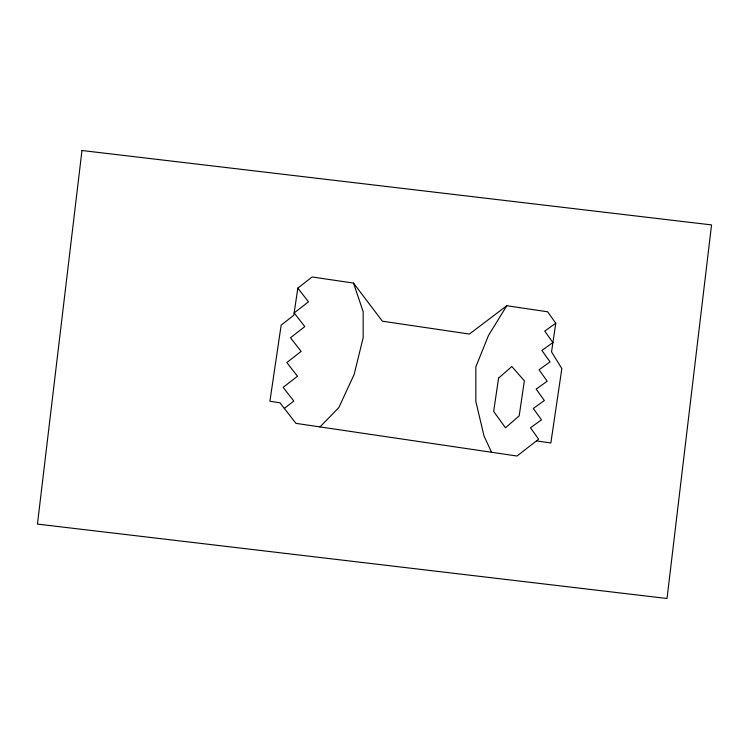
<?xml version="1.0" encoding="UTF-8"?>
<svg xmlns="http://www.w3.org/2000/svg" width="749" height="749" viewBox="0 0 749 749"><rect width="100%" height="100%" fill="white"/><g stroke="black" fill="none" stroke-linecap="round" stroke-linejoin="round"><path stroke-width="1.12" d="M297.821 288.112L293.814 315.254L281.165 325.103L269.902 401.267L279.911 402.747L295.958 423.363L517.016 456.029L538.634 439.204L530.461 427.754L541.49 419.871L533.316 408.42L544.345 400.537L536.172 389.096L547.21 381.213L539.027 369.763L550.066 361.879L541.883 350.429L552.921 342.546L544.738 331.105L555.777 323.222L547.594 311.771L506.783 305.742L469.38 334.054L382.364 321.199L353.519 283.085L312.136 276.971L297.821 288.112L308.466 301.791L294.16 312.932L304.806 326.601L290.49 337.743L301.135 351.421L286.82 362.563L297.465 376.232L283.159 387.373L293.805 401.043L284.33 408.42M555.777 323.222L551.536 351.899L561.844 368.564L550.843 442.987L536.49 440.871M506.783 305.742L488.488 335.468L475.84 366.86L475.84 401.473L484.051 436.133L491.578 452.274M319.982 426.911L338.81 407.625L354.127 374.509L363.162 337.705L363.162 311.668L353.519 283.085M81.969 150.502L37.45 524.094L667.031 598.498L711.55 224.906L81.969 150.502M498.581 378.105L493.657 411.407L505.509 427.782L519.179 415.845L524.356 380.829L511.848 366.514L498.581 378.105"/></g></svg>
